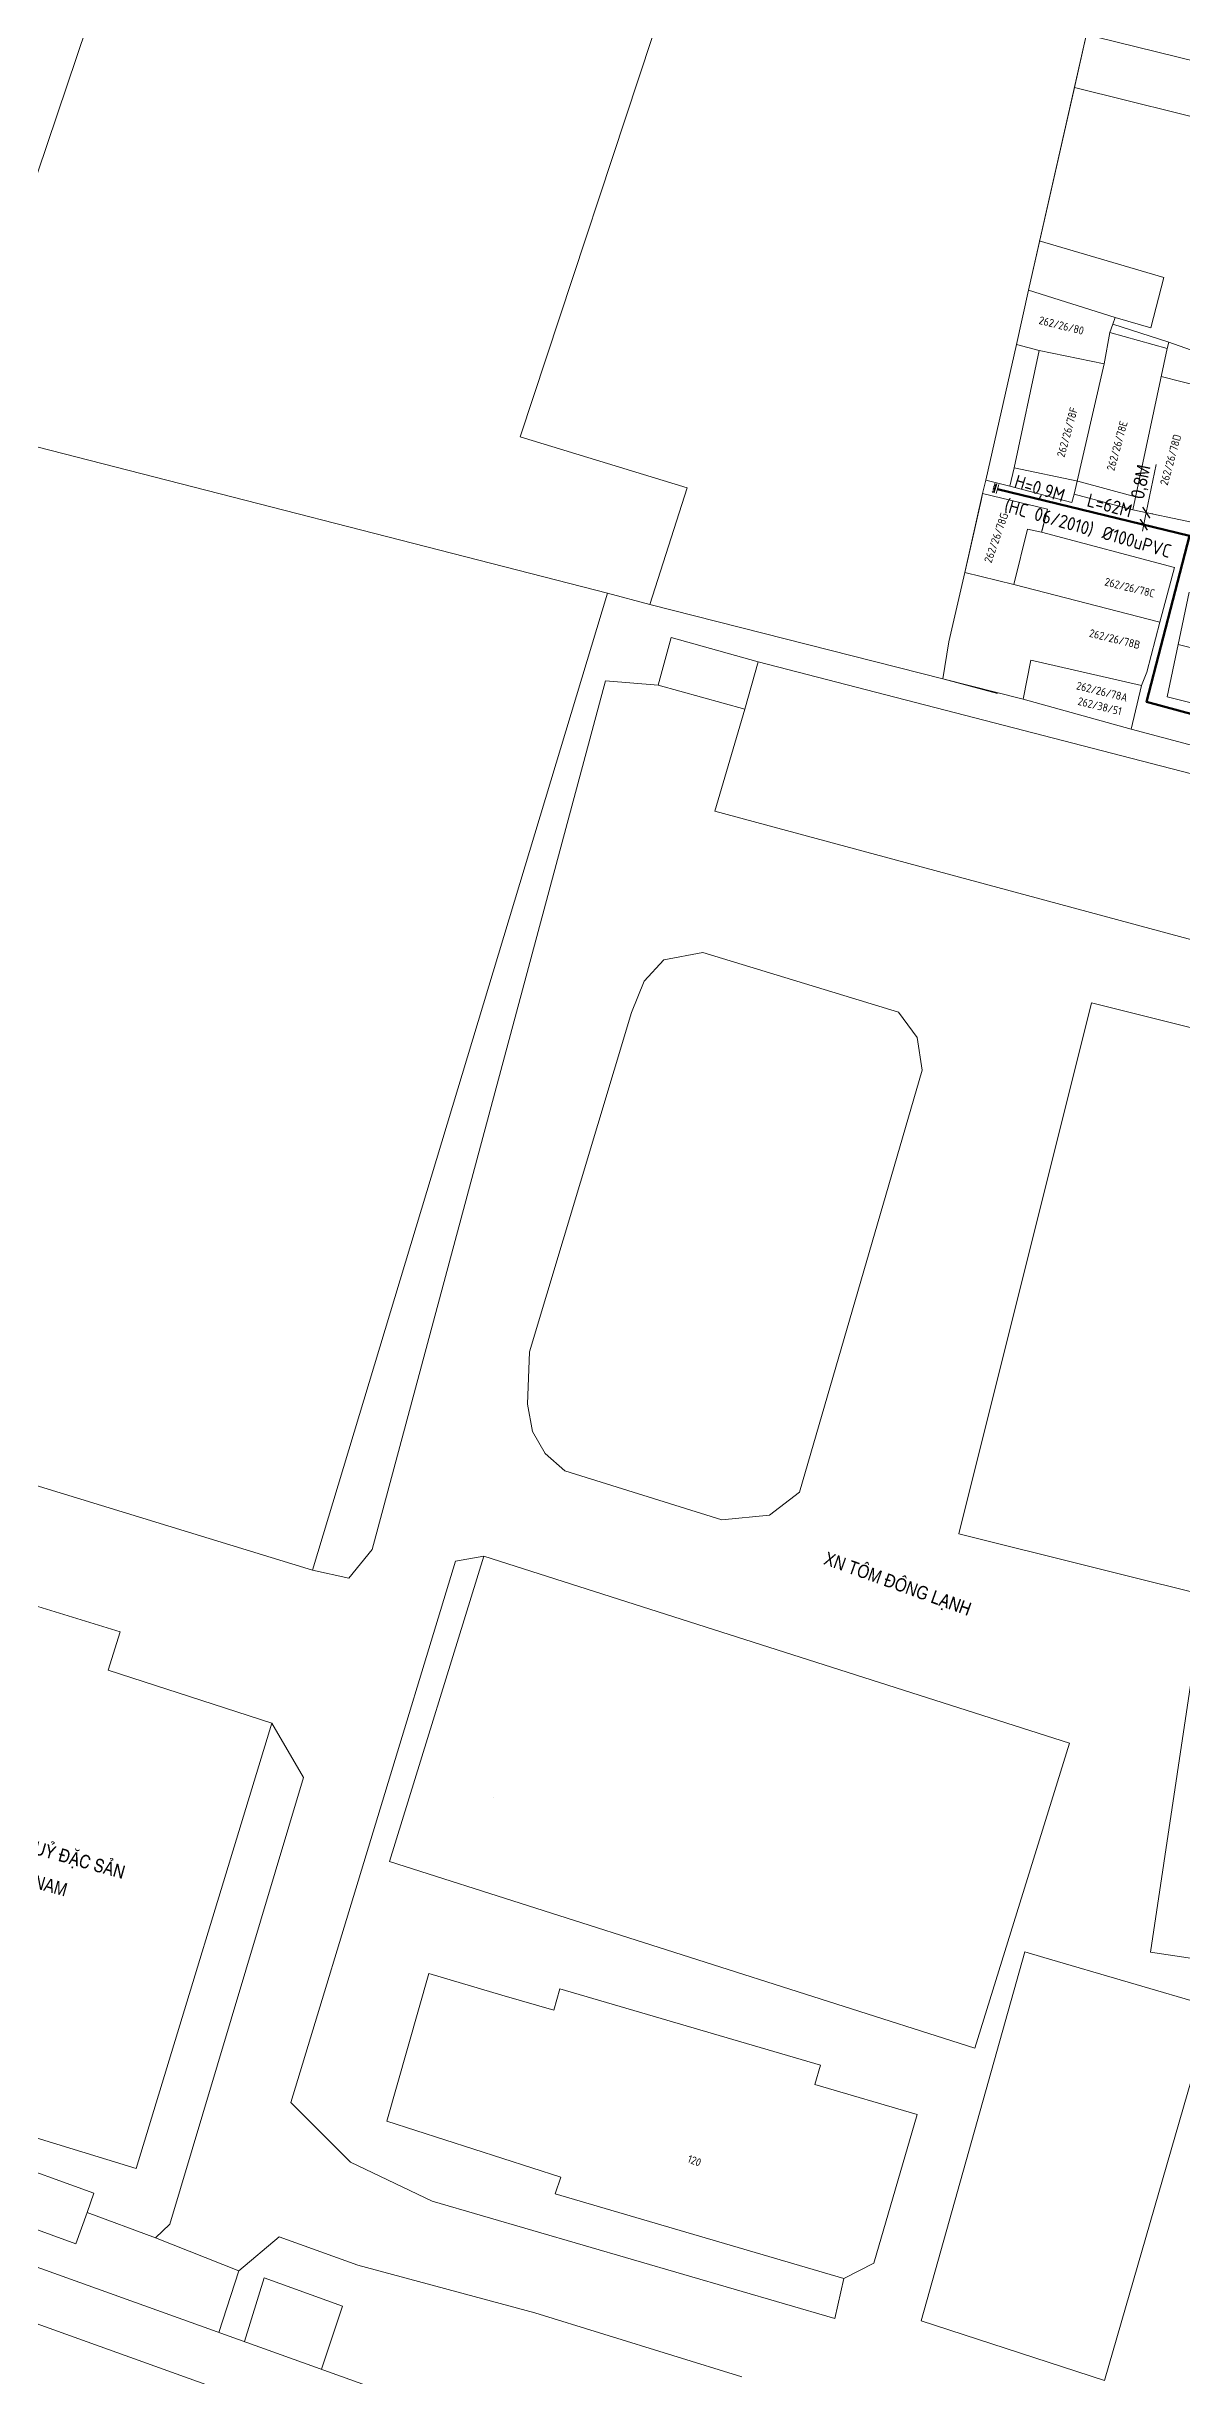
# Model space of a CAD drawing. Header units: inches. Extents: x 595615 to 1194060, y 1190840 to 2385448.
# Drawn here: x 596464 to 596549, y 1191117.7 to 1191292.4 of the extents above; entities that cross this region are included whole.
import ezdxf
from ezdxf.enums import TextEntityAlignment as Align

# ---------------------------------------------------------------- set-up
doc = ezdxf.new("R2010")
doc.units = ezdxf.units.IN
doc.header["$MEASUREMENT"] = 0
doc.layers.get('Defpoints').update_dxf_attribs({"color": 1})
for name, color, linetype, lineweight in [('Chitiet', 4, 'Continuous', 9), ('DN 100 uPVC', 4, 'Continuous', 50), ('DOSAU', 2, 'Continuous', 20), ('DUONG CACH LE', 112, 'Continuous', 5), ('NAM-CDAI', 220, 'Continuous', 25), ('Nen_HTHANH-TP', 9, 'Continuous', 0), ('Nen_SN-HTHANH-TP_new', 7, 'Continuous', 0), ('Nen_SN_HTHANH_old', 9, 'Continuous', 0), ('TEXT PIPE', 3, 'Continuous', 25), ('Text_DiaDanh', 9, 'Continuous', 0)]:
    doc.layers.add(name, color=color, linetype=linetype, lineweight=lineweight)
doc.styles.add('Dia Danh', font='VHELVCN_0.TTF', dxfattribs={"height": 1})
doc.styles.add('Sonha_QTB', font='isocp.shx', dxfattribs={"height": 0.6, "bigfont": 'bigfont.shx'})
doc.styles.add('text', font='isocp2.shx')
doc.styles.add('VNI-HC', font='VHELVCN_0.TTF')
doc.dimstyles.new('DUONG KICH THUOC', dxfattribs={"dimtxt": 1, "dimasz": 0.7, "dimexe": 0.5, "dimexo": 0.3, "dimgap": 0.2, "dimtad": 1, "dimzin": 0, "dimdsep": 46, "dimtxsty": 'VNI-HC', "dimblk": 'ARCHTICK', "dimcen": 0.09, "dimdle": 0.5, "dimclrd": 256, "dimclre": 256, "dimclrt": 256, "dimadec": 0, "dimazin": 0, "dimtfac": 1, "dimtofl": 0, "dimtmove": 0, "dimatfit": 3, "dimfxl": 1, "dimtolj": 1, "dimtzin": 0, "dimlwd": -1, "dimlwe": -1, "dimarcsym": 0})

# ---------------------------------------------------------------- blocks, each defined once
blk = doc.blocks.new('BIT')
at = {"layer": 'Chitiet', "ltscale": 100}
for p, q in [((0.35, 0), (-0.35, 0)), ((-0.3, -0.16), (-0.35, -0.21)), ((0.35, -0.16), (-0.35, -0.16)), ((-0.18, -0.16), (-0.34, -0.33)), ((-0.06, -0.16), (-0.22, -0.33)), ((0.07, -0.16), (-0.09, -0.33)), ((0.19, -0.16), (0.03, -0.33)), ((0.32, -0.16), (0.15, -0.33)), ((0.35, -0.25), (0.28, -0.33))]:
    blk.add_line(p, q, dxfattribs=at)
blk = doc.blocks.new('_ArchTick')
at = {"color": 0, "linetype": 'ByBlock', "const_width": 0.15}
blk.add_lwpolyline([(-0.5, -0.5), (0.5, 0.5)], dxfattribs=at)
blk = doc.blocks.new('*D172')
at = {"layer": 'Defpoints', "color": 0}
for p in [(596546.41, 1191257.42), (596546.41, 1191257.42), (596546.22, 1191256.52)]:
    blk.add_point(p, dxfattribs=at)
at = {"layer": 'DUONG CACH LE'}
for p, q in [((596546.41, 1191257.42), (596547.16, 1191261.02)), ((596546.12, 1191256.03), (596546.41, 1191257.42)), ((596546.7, 1191257.36), (596546.9, 1191257.32)), ((596546.51, 1191256.46), (596546.71, 1191256.42))]:
    blk.add_line(p, q, dxfattribs=at)
at = {"layer": 'DUONG CACH LE', "xscale": 0.7, "yscale": 0.7, "zscale": 0.7}
for p, rotation in [((596546.22, 1191256.52), 258.2275531838558), ((596546.41, 1191257.42), 78.22755318385572)]:
    blk.add_blockref('_ArchTick', p, dxfattribs=dict(at, rotation=rotation))
at = {"layer": 'DUONG CACH LE', "insert": (596546.07, 1191259.72), "char_height": 1, "attachment_point": 5, "rotation": 78.2276, "style": 'VNI-HC'}
blk.add_mtext('\\A1;0,8M', dxfattribs=at)

msp = doc.modelspace()

# ---------------------------------------------------------------- linework, layer by layer
at = {"layer": 'DN 100 uPVC'}
msp.add_lwpolyline([(596535.254, 1191259.191), (596549.641, 1191255.689), (596546.431, 1191243.225), (596577.074, 1191234.931)], dxfattribs=at)
at = {"layer": 'Nen_HTHANH-TP', "linetype": 'Continuous'}
for p, q in [((596471.53, 1191307.354), (596459.359, 1191271.314)), ((596499.466, 1191263.096), (596514.449, 1191308.518)), ((596541.912, 1191293.191), (596537.587, 1191274.107)), ((596541.912, 1191293.191), (596541.025, 1191289.29)), ((596542.612, 1191293.091), (596551.744, 1191290.838)), ((596541.025, 1191289.29), (596537.587, 1191274.107)), ((596541.025, 1191289.29), (596554.088, 1191286.04)), ((596547.716, 1191275.045), (596538.364, 1191277.808)), ((596546.749, 1191271.274), (596547.716, 1191275.045)), ((596537.587, 1191274.107), (596536.67, 1191270.026)), ((596537.587, 1191274.107), (596536.67, 1191270.026)), ((596537.587, 1191274.107), (596544.079, 1191272.052)), ((596543.68, 1191270.922), (596543.262, 1191268.572)), ((596543.909, 1191271.542), (596543.68, 1191270.922)), ((596543.68, 1191270.922), (596547.971, 1191269.715)), ((596544.079, 1191272.052), (596543.909, 1191271.542)), ((596543.909, 1191271.542), (596548.11, 1191270.196)), ((596544.079, 1191272.052), (596546.749, 1191271.274)), ((596536.67, 1191270.026), (596534.389, 1191259.864)), ((596536.67, 1191270.026), (596534.389, 1191259.864)), ((596538.371, 1191269.588), (596536.498, 1191260.786)), ((596536.67, 1191270.026), (596538.371, 1191269.588)), ((596538.371, 1191269.588), (596543.262, 1191268.572)), ((596547.971, 1191269.715), (596545.39, 1191257.633)), ((596548.11, 1191270.196), (596547.971, 1191269.715)), ((596552.892, 1191268.509), (596548.11, 1191270.196)), ((596543.262, 1191268.572), (596541, 1191258.8)), ((596547.522, 1191267.615), (596552.253, 1191266.419)), ((596506.015, 1191251.392), (596462.346, 1191262.586)), ((596506.015, 1191251.392), (596462.346, 1191262.586)), ((596511.989, 1191259.286), (596499.466, 1191263.096)), ((596536.498, 1191260.786), (596536.169, 1191259.406)), ((596536.498, 1191260.786), (596541.269, 1191259.78)), ((596509.196, 1191250.524), (596511.989, 1191259.286)), ((596534.139, 1191258.854), (596532.804, 1191252.923)), ((596534.139, 1191258.854), (596532.804, 1191252.923)), ((596534.389, 1191259.864), (596534.139, 1191258.854)), ((596534.389, 1191259.864), (596534.139, 1191258.854)), ((596534.139, 1191258.854), (596539, 1191257.678)), ((596534.389, 1191259.864), (596536.169, 1191259.406)), ((596536.169, 1191259.406), (596540.82, 1191258.19)), ((596540.82, 1191258.19), (596541, 1191258.8)), ((596541, 1191258.8), (596545.39, 1191257.633)), ((596541.269, 1191259.78), (596545.6, 1191258.603)), ((596538.552, 1191255.958), (596539, 1191257.678)), ((596545.39, 1191257.633), (596549.931, 1191256.687)), ((596536.465, 1191252.036), (596537.512, 1191256.177)), ((596537.512, 1191256.177), (596538.552, 1191255.958)), ((596538.552, 1191255.958), (596548.514, 1191253.316)), ((596548.514, 1191253.316), (596547.427, 1191249.215)), ((596532.804, 1191252.923), (596531.608, 1191247.742)), ((596532.804, 1191252.923), (596531.608, 1191247.742)), ((596532.804, 1191252.923), (596536.465, 1191252.036)), ((596536.465, 1191252.036), (596547.427, 1191249.215)), ((596506.015, 1191251.392), (596483.895, 1191178.124)), ((596509.196, 1191250.524), (596506.015, 1191251.392)), ((596509.196, 1191250.524), (596506.015, 1191251.392)), ((596509.196, 1191250.524), (596531.161, 1191244.952)), ((596509.196, 1191250.524), (596531.161, 1191244.952)), ((596548.789, 1191247.536), (596549.635, 1191251.457)), ((596509.821, 1191244.475), (596510.778, 1191248.045)), ((596510.778, 1191248.045), (596517.3, 1191246.241)), ((596546.45, 1191245.464), (596547.427, 1191249.215)), ((596517.3, 1191246.241), (596516.313, 1191242.68)), ((596571.931, 1191232.095), (596517.3, 1191246.241)), ((596531.608, 1191247.742), (596531.161, 1191244.952)), ((596531.608, 1191247.742), (596531.161, 1191244.952)), ((596537.76, 1191246.367), (596537.172, 1191243.427)), ((596537.76, 1191246.367), (596546.061, 1191244.454)), ((596547.972, 1191243.595), (596548.789, 1191247.536)), ((596548.789, 1191247.536), (596556.57, 1191245.562)), ((596505.871, 1191244.801), (596488.373, 1191179.677)), ((596505.871, 1191244.801), (596509.821, 1191244.475)), ((596516.313, 1191242.68), (596509.821, 1191244.475)), ((596531.161, 1191244.952), (596537.172, 1191243.427)), ((596531.161, 1191244.952), (596535.252, 1191243.865)), ((596546.061, 1191244.454), (596546.45, 1191245.464)), ((596537.172, 1191243.427), (596545.274, 1191241.193)), ((596545.274, 1191241.193), (596546.061, 1191244.454)), ((596547.972, 1191243.595), (596555.733, 1191241.662)), ((596516.313, 1191242.68), (596514.059, 1191235.028)), ((596545.274, 1191241.193), (596553.566, 1191238.98)), ((596514.059, 1191235.028), (596568.671, 1191220.302)), ((596510.238, 1191223.895), (596508.749, 1191222.294)), ((596513.157, 1191224.427), (596510.238, 1191223.895)), ((596527.831, 1191219.969), (596513.157, 1191224.427)), ((596508.749, 1191222.294), (596507.801, 1191219.923)), ((596532.362, 1191180.843), (596542.31, 1191220.651)), ((596542.31, 1191220.651), (596566.495, 1191214.6)), ((596507.801, 1191219.923), (596500.171, 1191194.487)), ((596529.222, 1191218.05), (596527.831, 1191219.969)), ((596529.594, 1191215.601), (596529.222, 1191218.05)), ((596520.4, 1191183.953), (596529.594, 1191215.601)), ((596500.171, 1191194.487), (596500.015, 1191190.567)), ((596483.895, 1191178.124), (596441.374, 1191191.149)), ((596500.015, 1191190.567), (596500.376, 1191188.517)), ((596500.376, 1191188.517), (596501.328, 1191186.868)), ((596501.328, 1191186.868), (596502.809, 1191185.569)), ((596502.809, 1191185.569), (596514.582, 1191181.888)), ((596518.161, 1191182.251), (596520.4, 1191183.953)), ((596514.582, 1191181.888), (596518.161, 1191182.251)), ((596556.537, 1191174.792), (596532.362, 1191180.843)), ((596482.277, 1191138.202), (596494.624, 1191178.782)), ((596486.625, 1191177.526), (596483.895, 1191178.124)), ((596488.373, 1191179.677), (596486.625, 1191177.526)), ((596489.672, 1191156.258), (596496.744, 1191179.154)), ((596494.624, 1191178.782), (596496.744, 1191179.154)), ((596496.744, 1191179.154), (596540.645, 1191165.149)), ((596469.468, 1191173.502), (596463.287, 1191175.387)), ((596468.561, 1191170.621), (596469.468, 1191173.502)), ((596480.844, 1191166.651), (596468.561, 1191170.621)), ((596546.718, 1191149.474), (596549.722, 1191169.497)), ((596480.844, 1191166.651), (596470.671, 1191133.253)), ((596480.844, 1191166.651), (596483.207, 1191162.563)), ((596540.645, 1191165.149), (596533.554, 1191142.264)), ((596483.207, 1191162.563), (596475.668, 1191137.347)), ((596497.438, 1191161.094), (596497.438, 1191161.094)), ((596533.554, 1191142.264), (596489.672, 1191156.258)), ((596529.52, 1191121.82), (596537.298, 1191149.497)), ((596537.298, 1191149.497), (596538.728, 1191149.068)), ((596538.728, 1191149.068), (596551.381, 1191145.358)), ((596553.599, 1191148.44), (596546.718, 1191149.474)), ((596467.492, 1191131.39), (596422.079, 1191147.814)), ((596492.609, 1191147.871), (596489.458, 1191136.788)), ((596498.1, 1191146.235), (596492.609, 1191147.871)), ((596502.44, 1191146.719), (596501.991, 1191145.108)), ((596521.975, 1191140.984), (596502.44, 1191146.719)), ((596501.991, 1191145.108), (596498.1, 1191146.235)), ((596551.381, 1191145.358), (596543.284, 1191117.362)), ((596414.836, 1191143.244), (596496.349, 1191113.964)), ((596466.145, 1191127.609), (596423.593, 1191143.005)), ((596470.671, 1191133.253), (596439.383, 1191142.798)), ((596521.975, 1191140.984), (596521.556, 1191139.544)), ((596413.582, 1191139.446), (596494.997, 1191110.199)), ((596486.75, 1191133.726), (596482.277, 1191138.202)), ((596529.228, 1191137.29), (596521.556, 1191139.544)), ((596475.668, 1191137.347), (596473.184, 1191129.065)), ((596489.458, 1191136.788), (596502.501, 1191132.599)), ((596525.977, 1191126.158), (596529.228, 1191137.29)), ((596492.873, 1191130.801), (596486.75, 1191133.726)), ((596467.003, 1191129.95), (596467.492, 1191131.39)), ((596502.501, 1191132.599), (596502.092, 1191131.338)), ((596502.092, 1191131.338), (596523.737, 1191125.006)), ((596467.003, 1191129.95), (596466.145, 1191127.609)), ((596472.115, 1191128.054), (596467.003, 1191129.95)), ((596523.05, 1191121.995), (596492.873, 1191130.801)), ((596473.184, 1191129.065), (596472.115, 1191128.054)), ((596478.357, 1191125.579), (596472.115, 1191128.054)), ((596481.395, 1191128.122), (596478.357, 1191125.579)), ((596481.395, 1191128.122), (596487.297, 1191126.006)), ((596487.297, 1191126.006), (596500.57, 1191122.427)), ((596523.737, 1191125.006), (596525.977, 1191126.158)), ((596476.87, 1191120.961), (596478.357, 1191125.579)), ((596478.789, 1191120.271), (596480.277, 1191125.051)), ((596480.277, 1191125.051), (596486.129, 1191122.915)), ((596523.737, 1191125.006), (596523.05, 1191121.995)), ((596486.129, 1191122.915), (596484.554, 1191118.201)), ((596500.57, 1191122.427), (596516.083, 1191117.62)), ((596543.284, 1191117.362), (596529.52, 1191121.82))]:
    msp.add_line(p, q, dxfattribs=at)
at = {"layer": 'Nen_HTHANH-TP', "linetype": 'Continuous', "invisible_edges": 5}
for points in [[(596534.023, 1191258.336), (596537.512, 1191256.177), (596538.552, 1191255.958), (596534.107, 1191258.709)], [(596534.107, 1191258.709), (596538.552, 1191255.958), (596538.589, 1191256.1), (596534.139, 1191258.854)], [(596534.139, 1191258.854), (596538.589, 1191256.1), (596539, 1191257.678)], [(596533.077, 1191254.133), (596536.465, 1191252.036), (596537.512, 1191256.177), (596534.023, 1191258.336)], [(596532.804, 1191252.923), (596532.804, 1191252.923), (596536.465, 1191252.036), (596533.077, 1191254.133)]]:
    msp.add_3dface(points, dxfattribs=at)

# ---------------------------------------------------------------- block references
at = {"layer": 'Chitiet', "rotation": 254.3510904027965}
msp.add_blockref('BIT', (596535.254, 1191259.191), dxfattribs=at)

# ---------------------------------------------------------------- texts
at = {"layer": 'DOSAU', "style": 'text'}
msp.add_text('H=0,9M', height=1, rotation=342.72464, dxfattribs=at).set_placement((596536.437, 1191259.336))
at = {"layer": 'NAM-CDAI', "style": 'text'}
for s, rotation, p in [('(HC 06/2010)', 344.19225, (596535.681, 1191257.514)), ('L=62M', 345.03382, (596541.892, 1191257.912))]:
    msp.add_text(s, height=1, rotation=rotation, dxfattribs=at).set_placement(p)
at = {"layer": 'Nen_SN-HTHANH-TP_new', "style": 'Sonha_QTB'}
for s, rotation, p in [('262/26/80', 346.02253, (596540.047, 1191271.455)), ('262/26/78F', 74.53717, (596540.487, 1191263.454)), ('262/26/78E', 74.53717, (596544.224, 1191262.429)), ('262/26/78D', 74.53717, (596548.233, 1191261.384)), ('262/26/78G', 70.69098, (596535.151, 1191255.537)), ('262/26/78C', 346.02253, (596545.169, 1191251.797)), ('262/26/78B', 346.02253, (596544.049, 1191247.941)), ('262/26/78A', 346.02253, (596543.096, 1191243.999)), ('120', 338.9797, (596512.526, 1191133.831))]:
    msp.add_text(s, height=0.6, rotation=rotation, dxfattribs=at).set_placement(p, align=Align.MIDDLE)
at = {"layer": 'Nen_SN_HTHANH_old', "style": 'Sonha_QTB'}
msp.add_text('262/38/51', height=0.6, rotation=346.02253, dxfattribs=at).set_placement((596542.923, 1191242.905), align=Align.MIDDLE)
at = {"layer": 'TEXT PIPE', "style": 'text'}
msp.add_text('%%c100uPVC', height=1, rotation=343.85713, dxfattribs=at).set_placement((596543.012, 1191255.481))
at = {"layer": 'Text_DiaDanh', "linetype": 'Continuous', "style": 'Dia Danh'}
for s, rotation, p in [('XN TOÂM ÑOÂNG LAÏNH', 340.27015, (596527.771, 1191177.112)), ('COÂNG TY COÅ PHAÀN THUYÛ ÑAËC SAÛN', 344.28055, (596460.413, 1191158.211)), ('SEASPIMEX VIEÄT NAM', 344.28055, (596459.527, 1191155.79))]:
    msp.add_text(s, height=1, rotation=rotation, dxfattribs=at).set_placement(p, align=Align.MIDDLE)

# ---------------------------------------------------------------- dimensions: what is measured, and where the dimension line sits
at = {"layer": 'DUONG CACH LE'}
dim = msp.add_aligned_dim(p1=(596546.219, 1191256.522), p2=(596546.406, 1191257.422), distance=0, text='0,8M', dimstyle='DUONG KICH THUOC', override={"dimpost": 'M'}, dxfattribs=at)
dim.commit()
dim.dimension.update_dxf_attribs({"geometry": '*D172', "text_midpoint": (596546.072, 1191259.724)})

doc.saveas('drawing.dxf')
